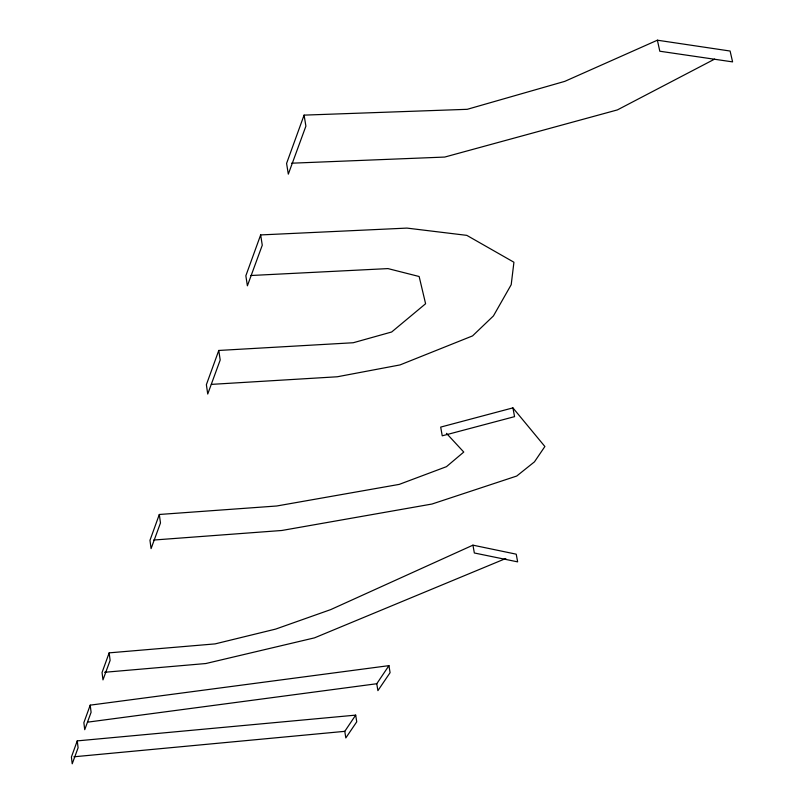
<?xml version="1.0" encoding="UTF-8"?>
<svg xmlns="http://www.w3.org/2000/svg" width="804" height="804" viewBox="0 0 804 804"><rect width="100%" height="100%" fill="white"/><g stroke="black" fill="none" stroke-linecap="round" stroke-linejoin="round"><path stroke-width="1.21" d="M77.254 740.886L71.405 757.026L72.219 763.8L78.099 747.78L77.254 740.886L355.68 715.128L356.745 721.821L345.82 737.921L344.785 731.338L355.68 715.128M90.219 705.148L83.867 722.665L84.721 729.69L91.093 712.294L90.219 705.148L388.935 665.642L390.091 672.667L377.9 690.636L376.774 683.732L388.935 665.642M109.163 652.858L102.048 672.506L102.972 679.882L110.118 660.385L109.163 652.858L215.1 643.893L275.692 629.08L330.725 609.603L472.943 545.162L516.228 554.177L517.645 561.865L474.34 552.981L472.943 545.162M159.323 514.48L149.966 540.308L151.082 548.619L160.478 522.962L159.323 514.48L276.737 505.997L399.216 484.39L446.461 466.672L463.767 452.059L446.461 433.336M218.778 350.454L206.377 384.684L207.733 394.03L220.195 360.011L218.778 350.454L353.227 342.745L391.669 331.992L425.597 303.741L419.145 276.506L387.97 268.596L250.838 275.511M260.657 234.929L245.853 275.762L247.391 285.802L262.265 245.22L260.657 234.929L406.945 228.095L466.802 235.361L513.927 262.235L511.203 284.696L493.435 315.922L472.551 335.901L400.02 364.926L337.288 376.774L211.362 384.382M304.083 115.123L286.586 163.413L288.314 174.136L305.902 126.138L304.083 115.123L467.245 109.314L564.78 81.365L657.391 40.2L730.102 51.034L732.595 61.888L659.803 51.225L657.391 40.2M714.635 59.114L617.402 109.907L444.723 157.061L291.601 163.202M505.796 558.499L314.515 637.853L205.834 663.531L104.55 672.285M512.922 407.879L440.692 427.095L442.24 435.818L514.56 416.643L512.922 407.879L544.881 446.511L534.459 461.848L516.711 476.048L431.999 504.028L281.842 530.479L153.695 540.037M87.596 722.163L376.774 683.732M73.908 756.795L344.785 731.338"/></g></svg>
